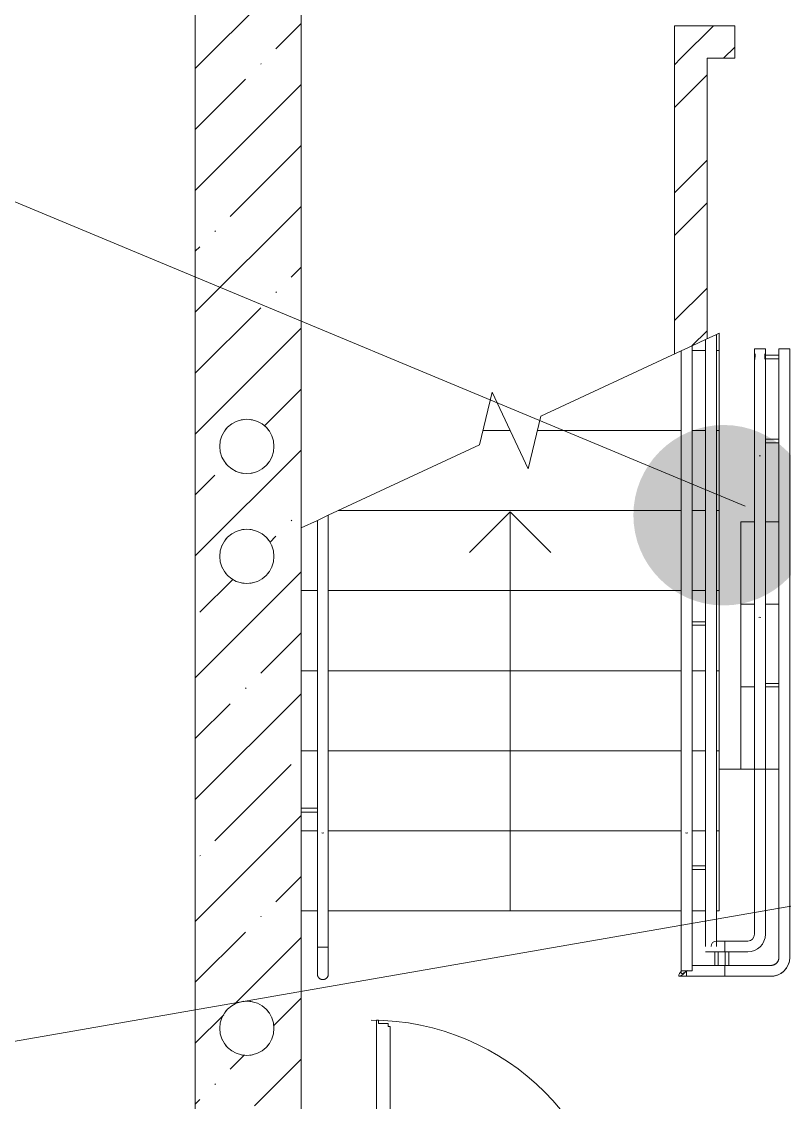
# Model space of a CAD drawing. Header units: millimetres. Extents: x -515342 to 330399, y -224905 to 507333.
# Drawn here: x -326523 to -323713, y -25562 to -21579 of the extents above; entities that cross this region are included whole.
import ezdxf

# ---------------------------------------------------------------- set-up
doc = ezdxf.new("R2010")
doc.units = ezdxf.units.MM
doc.linetypes.add('ASVP_Невидимые', pattern=[5, 3, -2])
doc.layers.get('0').update_dxf_attribs({"lineweight": 0})
for name, color, linetype, lineweight in [('Двери', 7, 'Continuous', 0), ('Лестницы', 7, 'Continuous', 0), ('Ограждение', 7, 'Continuous', 0), ('Стены внутренние', 7, 'Continuous', 0), ('Стены несущие', 7, 'Continuous', 0), ('Стены перегородки', 7, 'Continuous', 0), ('Стрелки вверх', 7, 'Continuous', 0), ('экспертиза ДУ', 1, 'Continuous', 0)]:
    doc.layers.add(name, color=color, linetype=linetype, lineweight=lineweight)
pattern_1 = [(45, (-374753.14, -35598.53), (-235.7317, 235.7317), []), (45, (-374596, -35598.53), (-235.7317, 235.7317), [])]

# ---------------------------------------------------------------- blocks, each defined once
blk = doc.blocks.new('Дверь_Алюминиевая_Противопожарная__ТПТ75__2 полотна - АР_Дверь_ТПТ75_1450х2075_h__Средник_EI30_Пр-10663333-О_АР_П_1_0_000_План 1 этажа')
at = {"layer": 'Двери', "lineweight": 18}
for p, q in [((-662.5, 240), (-662.5, 1140)), ((-662.5, 1140), (-654.5, 1140)), ((-654.5, 1140), (-654.5, 1127)), ((-619.5, 1127), (-654.5, 1127)), ((-619.5, 1127), (-619.5, 1117)), ((-619.5, 1117), (-611.5, 1117)), ((-611.5, 263), (-611.5, 1117)), ((619.5, 713), (611.5, 713)), ((611.5, 263), (611.5, 713)), ((619.5, 700), (619.5, 713)), ((619.5, 700), (654.5, 700)), ((654.5, 690), (654.5, 700)), ((662.5, 690), (654.5, 690)), ((662.5, 240), (662.5, 690)), ((-672.5, 278), (-682.5, 235)), ((-662.5, 278), (-672.5, 278)), ((-662.5, 235), (-662.5, 240)), ((-654.5, 240), (-662.5, 240)), ((-654.5, 253), (-654.5, 240)), ((-654.5, 253), (-619.5, 253)), ((-619.5, 263), (-619.5, 253)), ((-619.5, 263), (-611.5, 263)), ((619.5, 263), (611.5, 263)), ((619.5, 263), (619.5, 253)), ((654.5, 253), (619.5, 253)), ((654.5, 253), (654.5, 240)), ((654.5, 240), (662.5, 240)), ((662.5, 278), (672.5, 278)), ((662.5, 235), (662.5, 240)), ((672.5, 278), (682.5, 235)), ((-682.5, 235), (-725, 225)), ((-725, 225), (-725, 215)), ((-725, 215), (-682.5, 215)), ((-725, 215), (-725, 164)), ((-682.5, 215), (-682.5, 235)), ((-682.5, 235), (-662.5, 235)), ((-682.5, 215), (-682.5, 207)), ((-672.5, 207), (-682.5, 207)), ((-672.5, 172), (-672.5, 207)), ((682.5, 235), (662.5, 235)), ((672.5, 207), (682.5, 207)), ((672.5, 172), (672.5, 207)), ((682.5, 235), (725, 225)), ((682.5, 215), (682.5, 235)), ((725, 215), (682.5, 215)), ((682.5, 215), (682.5, 207)), ((725, 225), (725, 215)), ((725, 215), (725, 164)), ((-725, 164), (-659.5, 164)), ((-672.5, 172), (-659.5, 172)), ((-659.5, 164), (-659.5, 172)), ((672.5, 172), (659.5, 172)), ((659.5, 164), (659.5, 172)), ((725, 164), (659.5, 164))]:
    blk.add_line(p, q, dxfattribs=at)
at = {"layer": 'Двери', "linetype": 'ASVP_Невидимые', "lineweight": 18}
for p, q in [((-750, 215), (-750, 195)), ((-725, 215), (-750, 215)), ((725, 215), (750, 215)), ((750, 215), (750, 195)), ((-750, 164), (-725, 164)), ((750, 164), (725, 164))]:
    blk.add_line(p, q, dxfattribs=at)
at = {"layer": 'Двери', "lineweight": 18}
for centre in [(-682.5, 235), (682.5, 235.2)]:
    blk.add_circle(centre, 15, dxfattribs=at)
for centre, radius, start, end in [((-682.5, 235), 905, 0, 90), ((682.5, 235), 483.2, 90, 180)]:
    blk.add_arc(centre, radius, start, end, dxfattribs=at)
blk = doc.blocks.new('Ограждение - АР_Ограждение_Балясина_D40_900 для 1500-V244-О_АР_П_1_0_000_План 1 этажа')
at = {"layer": 'Ограждение'}
for p, q in [((-19.6, 6.7), (-60, 6.7)), ((-60, -6.7), (-20, -6.7))]:
    blk.add_line(p, q, dxfattribs=at)
at = {"layer": 'Ограждение', "flags": 128}
for points in [[(-69.7, 6.7), (-68.6, 6.7), (-67.4, 6.7), (-66.3, 6.7), (-65.1, 6.7), (-63.9, 6.7), (-62.7, 6.7), (-61.5, 6.7), (-60.3, 6.7), (-60, 6.7)], [(-60, -6.7), (-61.2, -6.7), (-62.4, -6.7), (-63.6, -6.7), (-64.8, -6.7), (-66, -6.7), (-67.1, -6.7), (-68.3, -6.7), (-69.4, -6.7)]]:
    blk.add_lwpolyline(points, dxfattribs=at)
at = {"layer": 'Ограждение'}
blk.add_open_spline([(-19.9, 2.1), (-20, 1.4), (-20, 0.7), (-20, 0)], degree=3, dxfattribs=at)
blk = doc.blocks.new('Ограждение - АР_Ограждение_Балясина_D40_900 для 1500-10049730-О_АР_П_1_0_000_План 1 этажа')
at = {"layer": 'Ограждение'}
for p, q in [((-20, 6.7), (-60, 6.7)), ((-60, -6.7), (-20, -6.7))]:
    blk.add_line(p, q, dxfattribs=at)
at = {"layer": 'Ограждение', "flags": 128}
for points in [[(-69.7, 6.7), (-68.6, 6.7), (-67.4, 6.7), (-66.3, 6.7), (-65.1, 6.7), (-63.9, 6.7), (-62.7, 6.7), (-61.5, 6.7), (-60.3, 6.7), (-60, 6.7)], [(-60, -6.7), (-61.2, -6.7), (-62.4, -6.7), (-63.6, -6.7), (-64.8, -6.7), (-66, -6.7), (-67.1, -6.7), (-68.3, -6.7), (-69.4, -6.7)]]:
    blk.add_lwpolyline(points, dxfattribs=at)
blk = doc.blocks.new('Ограждение - АР_Ограждение_Балясина_D40_900 для 1500-10109142-О_АР_П_1_0_000_План 1 этажа')
at = {"layer": 'Ограждение'}
for p, q in [((-20, 6.7), (-60, 6.7)), ((-60, -6.7), (-20, -6.7))]:
    blk.add_line(p, q, dxfattribs=at)
at = {"layer": 'Ограждение', "flags": 128}
for points in [[(-69.7, 6.7), (-68.6, 6.7), (-67.4, 6.7), (-66.3, 6.7), (-65.1, 6.7), (-63.9, 6.7), (-62.7, 6.7), (-61.5, 6.7), (-60.3, 6.7), (-60, 6.7)], [(-60, -6.7), (-61.2, -6.7), (-62.4, -6.7), (-63.6, -6.7), (-64.8, -6.7), (-66, -6.7), (-67.1, -6.7), (-68.3, -6.7), (-69.4, -6.7)]]:
    blk.add_lwpolyline(points, dxfattribs=at)
blk = doc.blocks.new('Ограждение - АР_Ограждение_Балясина_D40_900 для 1500-10109146-О_АР_П_1_0_000_План 1 этажа')
at = {"layer": 'Ограждение'}
for p, q in [((-20, 6.7), (-60, 6.7)), ((-60, -6.7), (-20, -6.7))]:
    blk.add_line(p, q, dxfattribs=at)
at = {"layer": 'Ограждение', "flags": 128}
for points in [[(-69.7, 6.7), (-68.6, 6.7), (-67.4, 6.7), (-66.3, 6.7), (-65.1, 6.7), (-63.9, 6.7), (-62.7, 6.7), (-61.5, 6.7), (-60.3, 6.7), (-60, 6.7)], [(-60, -6.7), (-61.2, -6.7), (-62.4, -6.7), (-63.6, -6.7), (-64.8, -6.7), (-66, -6.7), (-67.1, -6.7), (-68.3, -6.7), (-69.4, -6.7)]]:
    blk.add_lwpolyline(points, dxfattribs=at)
blk = doc.blocks.new('Ограждение - Ограждение-10109093-О_АР_П_1_0_000_План 1 этажа')
at = {"extrusion": (0, 0, -1), "zscale": -1}
for name, p in [('Ограждение - АР_Ограждение_Балясина_D40_900 для 1500-V244-О_АР_П_1_0_000_План 1 этажа', (-50950, 12784.5)), ('Ограждение - АР_Ограждение_Балясина_D40_900 для 1500-10109142-О_АР_П_1_0_000_План 1 этажа', (-50950, 12474.5)), ('Ограждение - АР_Ограждение_Балясина_D40_900 для 1500-10109146-О_АР_П_1_0_000_План 1 этажа', (-50950, 11574.5))]:
    blk.add_blockref(name, p, dxfattribs=at)
at = {"extrusion": (0, 0, -1), "zscale": -1, "rotation": 90}
blk.add_blockref('Ограждение - АР_Ограждение_Балясина_D40_900 для 1500-10049730-О_АР_П_1_0_000_План 1 этажа', (-50829.2, 10611.6), dxfattribs=at)
blk = doc.blocks.new('Тип верхнего поручня - Верхний поручень_Внутренний_-10109103-О_АР_П_1_0_000_План 1 этажа')
at = {"layer": 'Ограждение'}
for p, q in [((50930, 12814.6), (50930, 12795.3)), ((50970, 12795.3), (50970, 12814.6)), ((50930, 12765.8), (50930, 12760.8)), ((50970, 12760.8), (50970, 12765.8)), ((50930, 12419.1), (50930, 11781.2)), ((50947.6, 12419.1), (50952.4, 12419.1)), ((50970, 11781.2), (50970, 12419.1))]:
    blk.add_line(p, q, dxfattribs=at)
at = {"layer": 'Ограждение', "flags": 128}
for points in [[(50930, 12765.8), (50930, 12768.1), (50930, 12770.5), (50930, 12772.9), (50930, 12775.4), (50930, 12777.8), (50930, 12780.4), (50930, 12782.9), (50930, 12785.5), (50930, 12788), (50930, 12790.6), (50930, 12793.2), (50930, 12795.3)], [(50970, 12795.3), (50970, 12792.7), (50970, 12790.1), (50970, 12787.5), (50970, 12785), (50970, 12782.4), (50970, 12779.9), (50970, 12777.3), (50970, 12774.9), (50970, 12772.4), (50970, 12770), (50970, 12767.6), (50970, 12765.8)], [(50946.1, 11824.4), (50950, 11825.2), (50953.9, 11824.4)]]:
    blk.add_lwpolyline(points, dxfattribs=at)
at = {"layer": 'Ограждение'}
for points, knots in [([(50932.5, 12795.3), (50932.3, 12790.6), (50931.9, 12783.8), (50931.3, 12777), (50931.1, 12774.9)], [0, 0, 0, 0, 0.5, 0.7242037, 0.7242037, 0.7242037, 0.7242037]), ([(50967.5, 12795.3), (50967.7, 12790.6), (50968.1, 12783.8), (50968.7, 12777), (50968.9, 12774.9)], [-1, -1, -1, -1, -0.5, -0.2757963, -0.2757963, -0.2757963, -0.2757963])]:
    blk.add_open_spline(points, degree=3, knots=knots, dxfattribs=at)
blk = doc.blocks.new('Тип верхнего поручня - Верхний поручень_Внутренний_-V245-О_АР_П_1_0_000_План 1 этажа')
at = {"layer": 'Ограждение'}
for p, q in [((50970, 12814.6), (50930, 12814.6)), ((50930, 12814.6), (50930, 12795.3)), ((50930, 12795.3), (50930, 12774.9)), ((50970, 12814.6), (50970, 12795.3)), ((50970, 12795.3), (50970, 12774.9)), ((50930, 12774.9), (50930, 11274.1)), ((50970, 12774.9), (50970, 11274.1)), ((50930, 11274.1), (50930, 11253.7)), ((50970, 11274.1), (50970, 11253.7)), ((50930, 11253.7), (50930, 10656.6)), ((50970, 11253.7), (50970, 10656.6)), ((50905, 10631.6), (50799.1, 10631.6)), ((50905, 10591.6), (50820.1, 10591.6))]:
    blk.add_line(p, q, dxfattribs=at)
for radius in [25, 65]:
    blk.add_arc((50905, 10656.6), radius, 270, 0, dxfattribs=at)
blk = doc.blocks.new('Тип перил - Перила_Внутренний_-10109117-О_АР_П_1_0_000_План 1 этажа')
at = {"layer": 'Ограждение'}
for p, q in [((51020, 12814.6), (51020, 12796.5)), ((51037.7, 12814.6), (51042.3, 12814.6)), ((51060, 12796.5), (51060, 12814.6)), ((51020, 12764.7), (51020, 11266.1)), ((51060, 11266.1), (51060, 12764.7)), ((51020, 11252.5), (51020, 10571.6)), ((51060, 10571.6), (51060, 11252.5)), ((50829.2, 10541.6), (50799.1, 10541.6)), ((50990, 10541.6), (50829.2, 10541.6)), ((50820.1, 10501.6), (50829.2, 10501.6)), ((50829.2, 10501.6), (50990, 10501.6))]:
    blk.add_line(p, q, dxfattribs=at)
at = {"layer": 'Ограждение', "flags": 128}
for points in [[(51020, 12764.7), (51020, 12767.2), (51020, 12769.8), (51020, 12772.4), (51020, 12775), (51020, 12777.7), (51020, 12780.4), (51020, 12783.2), (51020, 12785.9), (51020, 12788.7), (51020, 12791.5), (51020, 12794.3), (51020, 12796.5)], [(51060, 12796.5), (51060, 12793.7), (51060, 12790.9), (51060, 12788.1), (51060, 12785.4), (51060, 12782.6), (51060, 12779.9), (51060, 12777.2), (51060, 12774.5), (51060, 12771.9), (51060, 12769.3), (51060, 12766.7), (51060, 12764.7)], [(51020, 11266.1), (51020, 11265), (51020, 11263.9), (51020, 11262.8), (51020, 11261.7), (51020, 11260.5), (51020, 11259.4), (51020, 11258.2), (51020, 11257), (51020, 11255.8), (51020, 11254.6), (51020, 11253.4), (51020, 11252.5)], [(51060, 11252.5), (51060, 11253.7), (51060, 11254.9), (51060, 11256.1), (51060, 11257.2), (51060, 11258.4), (51060, 11259.6), (51060, 11260.8), (51060, 11261.9), (51060, 11263), (51060, 11264.1), (51060, 11265.2), (51060, 11266.1)], [(50990, 10501.6), (50992.8, 10501.6), (50995.6, 10501.8), (50998.4, 10502.1), (51001.2, 10502.4), (51003.9, 10502.9), (51006.6, 10503.6), (51009.3, 10504.3), (51012, 10505.1), (51014.7, 10506), (51017.3, 10507.1), (51019.8, 10508.2), (51022.3, 10509.5), (51024.8, 10510.8), (51027.2, 10512.2), (51029.5, 10513.8), (51031.8, 10515.4), (51034, 10517.1), (51036.2, 10518.9), (51038.2, 10520.8), (51040.2, 10522.8), (51042.1, 10524.8), (51044, 10527), (51045.7, 10529.1), (51047.3, 10531.4), (51048.9, 10533.7), (51050.4, 10536.1), (51051.7, 10538.6), (51053, 10541.1), (51054.2, 10543.6), (51055.2, 10546.2), (51056.2, 10548.8), (51057.1, 10551.5), (51057.8, 10554.2), (51058.5, 10556.9), (51059, 10559.7), (51059.4, 10562.4), (51059.7, 10565.2), (51059.9, 10568), (51060, 10570.8), (51060, 10571.6)], [(51020, 10571.6), (51020, 10570.4), (51019.9, 10569.2), (51019.8, 10568), (51019.6, 10566.8), (51019.4, 10565.6), (51019.1, 10564.4), (51018.8, 10563.3), (51018.5, 10562.1), (51018.1, 10561), (51017.6, 10559.9), (51017.1, 10558.8), (51016.6, 10557.7), (51016, 10556.6), (51015.4, 10555.6), (51014.8, 10554.6), (51014.1, 10553.6), (51013.3, 10552.7), (51012.6, 10551.8), (51011.7, 10550.9), (51010.9, 10550), (51010, 10549.2), (51009.1, 10548.4), (51008.2, 10547.7), (51007.2, 10547), (51006.2, 10546.3), (51005.2, 10545.7), (51004.1, 10545.1), (51003.1, 10544.6), (51002, 10544), (51000.9, 10543.6), (50999.7, 10543.2), (50998.6, 10542.8), (50997.4, 10542.5), (50996.3, 10542.2), (50995.1, 10542), (50993.9, 10541.8), (50992.7, 10541.7), (50991.5, 10541.6), (50990.3, 10541.6), (50990, 10541.6)]]:
    blk.add_lwpolyline(points, dxfattribs=at)
blk = doc.blocks.new('Тип перил - Перила_Внутренний_-V246-О_АР_П_1_0_000_План 1 этажа')
at = {"layer": 'Ограждение'}
for p, q in [((51060, 12814.6), (51020, 12814.6)), ((51020, 12814.6), (51020, 12796.5)), ((51020, 12796.5), (51020, 12773.8)), ((51060, 12814.6), (51060, 12796.5)), ((51060, 12796.5), (51060, 12773.8)), ((51020, 12773.8), (51020, 11275.2)), ((51060, 12773.8), (51060, 11275.2)), ((51020, 11275.2), (51020, 11252.5)), ((51060, 11275.2), (51060, 11252.5)), ((51020, 11252.5), (51020, 10571.6)), ((51060, 11252.5), (51060, 10571.6)), ((50990, 10541.6), (50799.1, 10541.6)), ((50990, 10501.6), (50820.1, 10501.6))]:
    blk.add_line(p, q, dxfattribs=at)
for radius in [30, 70]:
    blk.add_arc((50990, 10571.6), radius, 270, 0, dxfattribs=at)
blk = doc.blocks.new('Ограждение - АР_Ограждение_Балясина_D40_900 для 1500-V252-О_АР_П_1_0_000_План 1 этажа')
at = {"layer": 'Ограждение'}
for p, q in [((-20, 6.7), (-60, 6.7)), ((-60, -6.7), (-20, -6.7))]:
    blk.add_line(p, q, dxfattribs=at)
at = {"layer": 'Ограждение', "flags": 128}
for points in [[(-69.7, 6.7), (-68.6, 6.7), (-67.4, 6.7), (-66.3, 6.7), (-65.1, 6.7), (-63.9, 6.7), (-62.7, 6.7), (-61.5, 6.7), (-60.3, 6.7), (-60, 6.7)], [(-60, -6.7), (-61.2, -6.7), (-62.4, -6.7), (-63.6, -6.7), (-64.8, -6.7), (-66, -6.7), (-67.1, -6.7), (-68.3, -6.7), (-69.4, -6.7)]]:
    blk.add_lwpolyline(points, dxfattribs=at)
at = {"layer": 'Ограждение', "lineweight": 18}
blk.add_arc((0, 0), 20, 270, 360, dxfattribs=at)
blk = doc.blocks.new('Ограждение - АР_Ограждение_Балясина_D40_900 для 1500-10125356-О_АР_П_1_0_000_План 1 этажа')
at = {"layer": 'Ограждение'}
for p, q in [((-20, 6.7), (-60, 6.7)), ((-60, -6.7), (-20, -6.7))]:
    blk.add_line(p, q, dxfattribs=at)
at = {"layer": 'Ограждение', "flags": 128}
for points in [[(-69.7, 6.7), (-68.6, 6.7), (-67.4, 6.7), (-66.3, 6.7), (-65.1, 6.7), (-63.9, 6.7), (-62.7, 6.7), (-61.5, 6.7), (-60.3, 6.7), (-60, 6.7)], [(-60, -6.7), (-61.2, -6.7), (-62.4, -6.7), (-63.6, -6.7), (-64.8, -6.7), (-66, -6.7), (-67.1, -6.7), (-68.3, -6.7), (-69.4, -6.7)]]:
    blk.add_lwpolyline(points, dxfattribs=at)
blk = doc.blocks.new('Ограждение - АР_Ограждение_Балясина_D40_900 для 1500-10125358-О_АР_П_1_0_000_План 1 этажа')
at = {"layer": 'Ограждение'}
for p, q in [((-20, 6.7), (-60, 6.7)), ((-60, -6.7), (-20, -6.7))]:
    blk.add_line(p, q, dxfattribs=at)
at = {"layer": 'Ограждение', "flags": 128}
for points in [[(-69.7, 6.7), (-68.6, 6.7), (-67.4, 6.7), (-66.3, 6.7), (-65.1, 6.7), (-63.9, 6.7), (-62.7, 6.7), (-61.5, 6.7), (-60.3, 6.7), (-60, 6.7)], [(-60, -6.7), (-61.2, -6.7), (-62.4, -6.7), (-63.6, -6.7), (-64.8, -6.7), (-66, -6.7), (-67.1, -6.7), (-68.3, -6.7), (-69.4, -6.7)]]:
    blk.add_lwpolyline(points, dxfattribs=at)
blk = doc.blocks.new('Ограждение - Ограждение-10113163-О_АР_П_1_0_000_План 1 этажа')
at = {"extrusion": (0, 0, -1), "zscale": -1}
for name, p, rotation in [('Ограждение - АР_Ограждение_Балясина_D40_900 для 1500-10125358-О_АР_П_1_0_000_План 1 этажа', (-50770, 11801.8), 180), ('Ограждение - АР_Ограждение_Балясина_D40_900 для 1500-10125356-О_АР_П_1_0_000_План 1 этажа', (-50770, 10901.8), 180), ('Ограждение - АР_Ограждение_Балясина_D40_900 для 1500-V252-О_АР_П_1_0_000_План 1 этажа', (-50790, 10611.5), 90)]:
    blk.add_blockref(name, p, dxfattribs=dict(at, rotation=rotation))
blk = doc.blocks.new('Тип верхнего поручня - Верхний поручень_Внутренний_-10113170-О_АР_П_1_0_000_План 1 этажа')
at = {"layer": 'Ограждение'}
for p, q in [((50790, 12867.4), (50750, 12848.7)), ((50790, 10635.6), (50790, 12867.4)), ((50750, 10635.6), (50750, 12848.7)), ((50750, 10611.5), (50750, 10635.6)), ((50790, 10611.5), (50790, 10635.6)), ((50820.1, 10631.5), (50790, 10631.5)), ((50820.1, 10591.5), (50820.1, 10631.5)), ((50820.1, 10591.5), (50750, 10591.5))]:
    blk.add_line(p, q, dxfattribs=at)
blk = doc.blocks.new('Тип перил - Перила_Внутренний_-10113183-О_АР_П_1_0_000_План 1 этажа')
at = {"layer": 'Ограждение'}
for p, q in [((50660, 11072.2), (50660, 10513)), ((50700, 10548.5), (50700, 11072.2)), ((50790, 10541.5), (50700, 10541.5)), ((50820.1, 10541.5), (50790, 10541.5)), ((50820.1, 10523.8), (50820.1, 10519.1)), ((50653, 10501.5), (50790, 10501.5)), ((50790, 10501.5), (50820.1, 10501.5))]:
    blk.add_line(p, q, dxfattribs=at)
at = {"layer": 'Ограждение', "flags": 128}
for points in [[(50683.9, 11030), (50680, 11029.2), (50676.1, 11030)], [(50659.9, 10519.7), (50657.2, 10516.3), (50653.8, 10511.5), (50651.6, 10507.3), (50650.7, 10504.1), (50651.2, 10502.1), (50653, 10501.5)], [(50653, 10501.5), (50656, 10502.1), (50660, 10504.1), (50664.8, 10507.3), (50669.9, 10511.5), (50675.1, 10516.3), (50680, 10521.5)], [(50682.1, 10523.3), (50680, 10521.5), (50674.8, 10517.2), (50670, 10513.8), (50665.9, 10511.6), (50662.7, 10510.8), (50660.7, 10511.2), (50660, 10513)]]:
    blk.add_lwpolyline(points, dxfattribs=at)
blk = doc.blocks.new('Тип перил - Перила_Внутренний_-V253-О_АР_П_1_0_000_План 1 этажа')
at = {"layer": 'Ограждение'}
for p, q in [((50700, 12825.4), (50660, 12806.8)), ((50660, 10521.5), (50660, 12806.8)), ((50700, 10521.5), (50700, 12825.4)), ((50660, 10521.5), (50700, 10521.5)), ((50680, 10501.5), (50680, 10521.5)), ((50820.1, 10541.5), (50700, 10541.5)), ((50820.1, 10501.5), (50820.1, 10541.5)), ((50820.1, 10501.5), (50680, 10501.5))]:
    blk.add_line(p, q, dxfattribs=at)
blk = doc.blocks.new('Тип перил - Перила_Внутренний_-10579098-О_АР_П_1_0_000_План 1 этажа')
at = {"layer": 'Ограждение'}
for p, q in [((49320, 11072.2), (49320, 10679.5)), ((49360, 10679.5), (49360, 11072.2)), ((49320, 10647), (49320, 10609.3)), ((49360, 10609.3), (49360, 10647)), ((49342.3, 10609.3), (49337.7, 10609.3))]:
    blk.add_line(p, q, dxfattribs=at)
at = {"layer": 'Ограждение', "flags": 128}
for points in [[(49336.1, 11030), (49340, 11029.2), (49343.9, 11030)], [(49320, 10647), (49320, 10649.8), (49320, 10652.6), (49320, 10655.4), (49320, 10658.1), (49320, 10660.9), (49320, 10663.6), (49320, 10666.3), (49320, 10669), (49320, 10671.6), (49320, 10674.2), (49320, 10676.8), (49320, 10679.3), (49320, 10679.5)], [(49360, 10679.5), (49360, 10677), (49360, 10674.4), (49360, 10671.8), (49360, 10669.2), (49360, 10666.5), (49360, 10663.8), (49360, 10661.1), (49360, 10658.3), (49360, 10655.6), (49360, 10652.8), (49360, 10650), (49360, 10647.2), (49360, 10647)]]:
    blk.add_lwpolyline(points, dxfattribs=at)
blk = doc.blocks.new('Тип перил - АР_Ограждение_Ограничение_Дуга D40_расстояние между поручнями 200-V263-О_АР_П_1_0_000_План 1 этажа')
at = {"layer": 'Ограждение'}
for p, q in [((0, 0), (0, 2.3)), ((0, -2.3), (0, 0))]:
    blk.add_line(p, q, dxfattribs=at)
at = {"layer": 'Ограждение', "flags": 128}
for points in [[(0, 20), (4, 20), (8, 20), (12, 20), (15.9, 20), (19.9, 20), (23.8, 20), (27.6, 20), (31.5, 20), (35.2, 20), (38.9, 20), (42.6, 20), (46.2, 20), (49.7, 20), (53.1, 20), (56.5, 20), (59.7, 20), (62.9, 20), (65.9, 20), (68.9, 20), (71.7, 20), (74.5, 20), (77.1, 20), (79.6, 20), (81.9, 20), (84.1, 20), (86.2, 20), (88.2, 20)], [(100, 20), (99.9, 20), (99.7, 20), (99.3, 20), (98.7, 20), (98, 20), (97.1, 20), (96.1, 20), (94.9, 20), (93.6, 20), (92.1, 20), (90.5, 20), (88.7, 20), (86.8, 20), (84.7, 20), (82.5, 20), (80.2, 20), (77.8, 20), (75.2, 20), (72.5, 20), (69.7, 20), (66.7, 20), (63.7, 20), (60.6, 20), (57.4, 20), (54, 20), (50.6, 20), (47.1, 20), (43.6, 20), (39.9, 20), (36.2, 20), (32.5, 20), (28.7, 20), (24.8, 20), (20.9, 20), (17, 20), (13, 20), (9.1, 20), (5.1, 20), (1.1, 20), (0, 20)], [(88.2, 20), (90, 20), (91.7, 20), (93.2, 20), (94.6, 20), (95.8, 20), (96.9, 20), (97.8, 20), (98.5, 20), (99.1, 20), (99.6, 20), (99.9, 20), (100, 20), (100, 20)], [(100, 20), (100.8, 20), (101.6, 19.9), (102.4, 19.9), (103.2, 19.7), (104, 19.6), (104.8, 19.4), (105.5, 19.2), (106.3, 19), (107, 18.7), (107.8, 18.4), (108.5, 18.1), (109.2, 17.7), (109.9, 17.4), (110.6, 16.9), (111.3, 16.5), (111.9, 16), (112.6, 15.6), (113.2, 15), (113.8, 14.5), (114.3, 13.9), (114.9, 13.3), (115.4, 12.7), (115.9, 12.1), (116.4, 11.5), (116.8, 10.8), (117.2, 10.1), (117.6, 9.4), (118, 8.7), (118.3, 8), (118.6, 7.2), (118.9, 6.5), (119.2, 5.7), (119.4, 5), (119.6, 4.2), (119.7, 3.4), (119.8, 2.6), (119.9, 1.8), (120, 1), (120, 0.2), (120, 0)], [(120, 0), (120, -0.8), (119.9, -1.6), (119.9, -2.4), (119.7, -3.2), (119.6, -4), (119.4, -4.8), (119.2, -5.5), (119, -6.3), (118.7, -7), (118.4, -7.8), (118.1, -8.5), (117.7, -9.2), (117.4, -9.9), (116.9, -10.6), (116.5, -11.3), (116, -11.9), (115.6, -12.6), (115, -13.2), (114.5, -13.8), (113.9, -14.3), (113.3, -14.9), (112.7, -15.4), (112.1, -15.9), (111.5, -16.4), (110.8, -16.8), (110.1, -17.2), (109.4, -17.6), (108.7, -18), (108, -18.3), (107.2, -18.6), (106.5, -18.9), (105.7, -19.2), (105, -19.4), (104.2, -19.6), (103.4, -19.7), (102.6, -19.8), (101.8, -19.9), (101, -20), (100.2, -20), (100, -20)], [(0, -20), (4, -20), (8, -20), (12, -20), (15.9, -20), (19.9, -20), (23.8, -20), (27.6, -20), (31.5, -20), (35.2, -20), (38.9, -20), (42.6, -20), (46.2, -20), (49.7, -20), (53.1, -20), (56.5, -20), (59.7, -20), (62.9, -20), (65.9, -20), (68.9, -20), (71.7, -20), (74.5, -20), (77.1, -20), (79.6, -20), (81.9, -20), (84.1, -20), (86.2, -20), (88.2, -20)], [(100, -20), (99.9, -20), (99.7, -20), (99.3, -20), (98.7, -20), (98, -20), (97.1, -20), (96.1, -20), (94.9, -20), (93.6, -20), (92.1, -20), (90.5, -20), (88.7, -20), (86.8, -20), (84.7, -20), (82.5, -20), (80.2, -20), (77.8, -20), (75.2, -20), (72.5, -20), (69.7, -20), (66.7, -20), (63.7, -20), (60.6, -20), (57.4, -20), (54, -20), (50.6, -20), (47.1, -20), (43.6, -20), (39.9, -20), (36.2, -20), (32.5, -20), (28.7, -20), (24.8, -20), (20.9, -20), (17, -20), (13, -20), (9.1, -20), (5.1, -20), (1.1, -20), (0, -20)], [(88.2, -20), (90, -20), (91.7, -20), (93.2, -20), (94.6, -20), (95.8, -20), (96.9, -20), (97.8, -20), (98.5, -20), (99.1, -20), (99.6, -20), (99.9, -20), (100, -20), (100, -20)]]:
    blk.add_lwpolyline(points, dxfattribs=at)
blk = doc.blocks.new('Тип перил - Перила_Внутренний_-V264-О_АР_П_1_0_000_План 1 этажа')
at = {"layer": 'Ограждение'}
for p, q in [((49360, 12200.6), (49320, 12181.9)), ((49360, 10670.2), (49360, 12200.6)), ((49320, 10670.2), (49320, 12181.9)), ((49320, 10647), (49320, 10670.2)), ((49320, 10609.3), (49320, 10647)), ((49360, 10647), (49360, 10670.2)), ((49360, 10609.3), (49360, 10647)), ((49320, 10609.3), (49360, 10609.3))]:
    blk.add_line(p, q, dxfattribs=at)
blk = doc.blocks.new('Элемент ограждения_Опора Г-образная - АР_Ограждение_Опора_D15 высота60 консоль80-139754-О_АР_П_1_0_000_План 1 этажа')
at = {"layer": 'Ограждение'}
for p, q in [((-7.5, 80), (-7.5, 20)), ((7.5, 20), (7.5, 80))]:
    blk.add_line(p, q, dxfattribs=at)

msp = doc.modelspace()

# ---------------------------------------------------------------- hatches: boundary and pattern name
at = {"layer": 'Стены внутренние'}
h = msp.add_hatch(dxfattribs=at)
h.set_pattern_fill('FP_1', color=256, style=0, pattern_type=2)
h.set_pattern_definition([(45, (-374753.14, -35598.53), (-224.5064, 224.5064), []), (45, (-374528.64, -35598.53), (-224.5064, 224.5064), [396.875, -79.375, 3.353, -76.022])])
h.paths.add_polyline_path([(-325493.1427, -26203.5295), (-325493.1427, -20193.5295), (-325883.1427, -20193.5295), (-325883.1427, -26203.5295), (-325494.2786, -26203.5295)])
h.paths.add_polyline_path([(-325675.7778, -26147.0103), (-325710.5075, -26147.0103), (-325743.1427, -26135.132), (-325769.7471, -26112.8083), (-325787.1119, -26082.7315), (-325793.1427, -26048.5295), (-325787.1119, -26014.3275), (-325769.7471, -25984.2507), (-325743.1427, -25961.927), (-325710.5075, -25950.0487), (-325675.7778, -25950.0487), (-325643.1427, -25961.927), (-325616.5382, -25984.2507), (-325599.1734, -26014.3275), (-325593.1427, -26048.5295), (-325599.1734, -26082.7315), (-325616.5382, -26112.8083), (-325643.1427, -26135.132)])
h.paths.add_polyline_path([(-325675.7778, -25767.0103), (-325710.5075, -25767.0103), (-325743.1427, -25755.132), (-325769.7471, -25732.8083), (-325787.1119, -25702.7315), (-325793.1427, -25668.5295), (-325787.1119, -25634.3275), (-325769.7471, -25604.2507), (-325743.1427, -25581.927), (-325710.5075, -25570.0487), (-325675.7778, -25570.0487), (-325643.1427, -25581.927), (-325616.5382, -25604.2507), (-325599.1734, -25634.3275), (-325593.1427, -25668.5295), (-325599.1734, -25702.7315), (-325616.5382, -25732.8083), (-325643.1427, -25755.132)])
h.paths.add_polyline_path([(-325675.7778, -25387.0103), (-325710.5075, -25387.0103), (-325743.1427, -25375.132), (-325769.7471, -25352.8083), (-325787.1119, -25322.7315), (-325793.1427, -25288.5295), (-325787.1119, -25254.3275), (-325769.7471, -25224.2507), (-325743.1427, -25201.927), (-325710.5075, -25190.0487), (-325675.7778, -25190.0487), (-325643.1427, -25201.927), (-325616.5382, -25224.2507), (-325599.1734, -25254.3275), (-325593.1427, -25288.5295), (-325599.1734, -25322.7315), (-325616.5382, -25352.8083), (-325643.1427, -25375.132)])
h.paths.add_polyline_path([(-325710.5075, -23647.7134), (-325743.1427, -23635.8352), (-325769.7471, -23613.5114), (-325787.1119, -23583.4347), (-325793.1427, -23549.2327), (-325787.1119, -23515.0306), (-325769.7471, -23484.9539), (-325743.1427, -23462.6301), (-325710.5075, -23450.7519), (-325675.7778, -23450.7519), (-325643.1427, -23462.6301), (-325616.5382, -23484.9539), (-325599.1734, -23515.0306), (-325593.1427, -23549.2327), (-325599.1734, -23583.4347), (-325618.2428, -23614.9417), (-325643.1427, -23635.8352), (-325675.7778, -23647.7134)])
h.paths.add_polyline_path([(-325710.5075, -23242.7134), (-325743.1427, -23230.8352), (-325769.7471, -23208.5114), (-325787.1119, -23178.4347), (-325793.1427, -23144.2327), (-325787.1119, -23110.0306), (-325769.7471, -23079.9539), (-325743.1427, -23057.6301), (-325710.5075, -23045.7519), (-325675.7778, -23045.7519), (-325643.1427, -23057.6301), (-325616.5382, -23079.9539), (-325599.1734, -23110.0306), (-325593.1427, -23144.2327), (-325599.1734, -23178.4347), (-325616.5382, -23208.5114), (-325643.1427, -23230.8352), (-325675.7778, -23242.7134)])
h = msp.add_hatch(dxfattribs=at)
h.set_pattern_fill('FP_2', color=256, style=0, pattern_type=2)
h.set_pattern_definition(pattern_1)
h.paths.add_polyline_path([(-322293.1427, -21713.5295), (-322293.1427, -21593.5295), (-322395.6427, -21593.5295), (-322395.6427, -21713.5295), (-322385.0639, -21713.5295)])
h.paths.add_polyline_path([(-323895.6427, -21713.5295), (-323895.6427, -21593.5295), (-324118.1427, -21593.5295), (-324118.1427, -21713.5295), (-323998.1427, -21713.5295)])
h = msp.add_hatch(dxfattribs=at)
h.set_pattern_fill('FP_2', color=256, style=0, pattern_type=2)
h.set_pattern_definition(pattern_1)
h.paths.add_polyline_path([(-324118.1427, -22803.4343), (-323998.1427, -22747.4774), (-323998.1427, -21713.5295), (-324118.1427, -21713.5295), (-324118.1427, -22798.6695)])
at = {"layer": 'экспертиза ДУ', "lineweight": 0}
h = msp.add_hatch(color=5, dxfattribs=at)
edge = h.paths.add_edge_path()
edge.add_arc((-323936.7513, -23397.6907), 332.544, 0, 360)

# ---------------------------------------------------------------- linework, layer by layer
at = {"layer": 'Лестницы'}
for p, q in [((-323953.1427, -22726.4935), (-323963.1431, -22731.1568)), ((-323953.1427, -22790.4504), (-323953.1427, -22726.4935)), ((-324003.1431, -22749.8091), (-324053.1431, -22773.1245)), ((-324093.1431, -22791.7768), (-324609.8542, -23032.7232)), ((-324053.1431, -22790.4504), (-324003.1431, -22790.4504)), ((-324053.1431, -22790.4504), (-324003.1431, -22790.4504)), ((-323963.1431, -22790.4504), (-323953.1427, -22790.4504)), ((-323963.1431, -22790.4504), (-323953.1427, -22790.4504)), ((-323953.1427, -23085.5504), (-323953.1427, -22790.4504)), ((-324789.1768, -22943.9398), (-324836.4311, -23138.3777)), ((-324657.1086, -23227.161), (-324789.1768, -22943.9398)), ((-324609.8542, -23032.7232), (-324657.1086, -23227.161)), ((-324823.5925, -23085.5504), (-324723.1427, -23085.5504)), ((-324823.5925, -23085.5504), (-324723.1427, -23085.5504)), ((-324622.6928, -23085.5504), (-324093.1431, -23085.5504)), ((-324622.6928, -23085.5504), (-324093.1431, -23085.5504)), ((-324053.1431, -23085.5504), (-324003.1431, -23085.5504)), ((-324053.1431, -23085.5504), (-324003.1431, -23085.5504)), ((-323963.1431, -23085.5504), (-323953.1427, -23085.5504)), ((-323963.1431, -23085.5504), (-323953.1427, -23085.5504)), ((-323953.1427, -23380.6504), (-323953.1427, -23085.5504)), ((-324836.4311, -23138.3777), (-325393.1427, -23397.9766)), ((-325355.9867, -23380.6504), (-324093.1431, -23380.6504)), ((-325355.9867, -23380.6504), (-324093.1431, -23380.6504)), ((-324053.1431, -23380.6504), (-324003.1431, -23380.6504)), ((-324053.1431, -23380.6504), (-324003.1431, -23380.6504)), ((-323963.1431, -23380.6504), (-323953.1427, -23380.6504)), ((-323963.1431, -23380.6504), (-323953.1427, -23380.6504)), ((-323953.1427, -23675.7504), (-323953.1427, -23380.6504)), ((-325433.1427, -23416.6289), (-325493.1427, -23444.6073)), ((-323873.9672, -23422.0401), (-323873.9672, -23726.0401)), ((-323823.1422, -23422.0401), (-323873.9672, -23422.0401)), ((-323823.1422, -23422.0401), (-323873.9672, -23422.0401)), ((-323733.1422, -23422.0401), (-323783.1422, -23422.0401)), ((-323733.1422, -23422.0401), (-323783.1422, -23422.0401)), ((-325493.1427, -23675.7504), (-325433.1427, -23675.7504)), ((-325493.1427, -23675.7504), (-325433.1427, -23675.7504)), ((-325393.1427, -23675.7504), (-324093.1431, -23675.7504)), ((-325393.1427, -23675.7504), (-324093.1431, -23675.7504)), ((-324053.1431, -23675.7504), (-324003.1431, -23675.7504)), ((-324053.1431, -23675.7504), (-324003.1431, -23675.7504)), ((-323963.1431, -23675.7504), (-323953.1427, -23675.7504)), ((-323963.1431, -23675.7504), (-323953.1427, -23675.7504)), ((-323953.1427, -23970.8504), (-323953.1427, -23675.7504)), ((-323873.9672, -23726.0401), (-323873.9672, -24030.0401)), ((-323823.1422, -23726.0401), (-323873.9672, -23726.0401)), ((-323823.1422, -23726.0401), (-323873.9672, -23726.0401)), ((-323733.1422, -23726.0401), (-323783.1422, -23726.0401)), ((-323733.1422, -23726.0401), (-323783.1422, -23726.0401)), ((-325493.1427, -23970.8504), (-325433.1427, -23970.8504)), ((-325493.1427, -23970.8504), (-325433.1427, -23970.8504)), ((-325393.1427, -23970.8504), (-324093.1431, -23970.8504)), ((-325393.1427, -23970.8504), (-324093.1431, -23970.8504)), ((-324053.1431, -23970.8504), (-324003.1431, -23970.8504)), ((-324053.1431, -23970.8504), (-324003.1431, -23970.8504)), ((-323963.1431, -23970.8504), (-323953.1427, -23970.8504)), ((-323963.1431, -23970.8504), (-323953.1427, -23970.8504)), ((-323953.1427, -24265.9504), (-323953.1427, -23970.8504)), ((-323873.9672, -24030.0401), (-323873.9672, -24334.0401)), ((-323823.1422, -24030.0401), (-323873.9672, -24030.0401)), ((-323823.1422, -24030.0401), (-323873.9672, -24030.0401)), ((-323739.9669, -24030.0401), (-323743.1422, -24030.0401)), ((-323739.9669, -24030.0401), (-323743.1422, -24030.0401)), ((-323735.2011, -24030.0401), (-323736.9993, -24030.0401)), ((-323735.2011, -24030.0401), (-323736.9993, -24030.0401)), ((-325493.1427, -24265.9504), (-325433.1427, -24265.9504)), ((-325493.1427, -24265.9504), (-325433.1427, -24265.9504)), ((-325393.1427, -24265.9504), (-324093.1431, -24265.9504)), ((-325393.1427, -24265.9504), (-324093.1431, -24265.9504)), ((-324053.1431, -24265.9504), (-324003.1431, -24265.9504)), ((-324053.1431, -24265.9504), (-324003.1431, -24265.9504)), ((-323963.1431, -24265.9504), (-323953.1427, -24265.9504)), ((-323963.1431, -24265.9504), (-323953.1427, -24265.9504)), ((-323953.1427, -24561.0504), (-323953.1427, -24265.9504)), ((-323873.9672, -24334.0401), (-323953.1427, -24334.0401)), ((-323732.762, -24334.0401), (-323873.9672, -24334.0401)), ((-323732.762, -24334.0401), (-323873.9672, -24334.0401)), ((-325493.1427, -24561.0504), (-325433.1427, -24561.0504)), ((-325493.1427, -24561.0504), (-325433.1427, -24561.0504)), ((-325393.1427, -24561.0504), (-324093.1431, -24561.0504)), ((-325393.1427, -24561.0504), (-324093.1431, -24561.0504)), ((-324053.1431, -24561.0504), (-324003.1431, -24561.0504)), ((-324053.1431, -24561.0504), (-324003.1431, -24561.0504)), ((-323963.1431, -24561.0504), (-323953.1427, -24561.0504)), ((-323963.1431, -24561.0504), (-323953.1427, -24561.0504)), ((-323953.1427, -24856.1504), (-323953.1427, -24561.0504)), ((-325493.1427, -24856.1504), (-325433.1427, -24856.1504)), ((-325493.1427, -24856.1504), (-325433.1427, -24856.1504)), ((-325393.1427, -24856.1504), (-324093.1431, -24856.1504)), ((-325393.1427, -24856.1504), (-324093.1431, -24856.1504)), ((-324053.1431, -24856.1504), (-324003.1431, -24856.1504)), ((-324053.1431, -24856.1504), (-324003.1431, -24856.1504)), ((-323963.1431, -24856.1504), (-323953.1427, -24856.1504)), ((-323963.1431, -24856.1504), (-323953.1427, -24856.1504))]:
    msp.add_line(p, q, dxfattribs=at)
at = {"layer": 'Стены внутренние'}
for centre, start, end in [((-325693.1427, -23144.2327), 96.6878718, 101.9770284), ((-325693.1427, -23144.2327), 78.0229716, 83.3121282), ((-325693.1427, -23144.2327), 138.0229716, 143.3121282), ((-325693.1427, -23144.2327), 36.6878718, 41.9770284), ((-325693.1427, -23144.2327), 156.6878718, 161.9770284), ((-325693.1427, -23144.2327), 18.0229716, 23.3121282), ((-325693.1427, -23144.2327), 198.0229716, 203.3121282), ((-325693.1427, -23144.2327), 336.6878718, 341.9770284), ((-325693.1427, -23144.2327), 216.6878718, 221.9770284), ((-325693.1427, -23144.2327), 318.0229716, 323.3121282), ((-325693.1427, -23144.2327), 258.0229716, 263.3121282), ((-325693.1427, -23144.2327), 276.6878718, 281.9770284), ((-325693.1427, -23549.2327), 96.6878718, 101.9770284), ((-325693.1427, -23549.2327), 78.0229716, 83.3121282), ((-325693.1427, -23549.2327), 138.0229716, 143.3121282), ((-325693.1427, -23549.2327), 36.6878718, 41.9770284), ((-325693.1427, -23549.2327), 156.6878718, 161.9770284), ((-325693.1427, -23549.2327), 18.0229716, 23.3121282), ((-325693.1427, -23549.2327), 198.0229716, 203.3121282), ((-325693.1427, -23549.2327), 336.6878718, 341.9770284), ((-325693.1427, -23549.2327), 216.6878718, 221.3775139), ((-325693.1427, -23549.2327), 318.6224861, 323.3121282), ((-325693.1427, -23549.2327), 258.0229716, 263.3121282), ((-325693.1427, -23549.2327), 276.6878718, 281.9770284), ((-325693.1427, -25288.5295), 96.6878718, 101.9770284), ((-325693.1427, -25288.5295), 78.0229716, 83.3121282), ((-325693.1427, -25288.5295), 156.6878718, 161.9770284), ((-325693.1427, -25288.5295), 138.0229716, 143.3121282), ((-325693.1427, -25288.5295), 36.6878718, 41.9770284), ((-325693.1427, -25288.5295), 18.0229716, 23.3121282), ((-325693.1427, -25288.5295), 198.0229716, 203.3121282), ((-325693.1427, -25288.5295), 336.6878718, 341.9770284), ((-325693.1427, -25288.5295), 216.6878718, 221.9770284), ((-325693.1427, -25288.5295), 318.0229716, 323.3121282), ((-325693.1427, -25288.5295), 258.0229716, 263.3121282), ((-325693.1427, -25288.5295), 276.6878718, 281.9770284)]:
    msp.add_arc(centre, 100, start, end, dxfattribs=at)
at = {"layer": 'Стены несущие'}
for p, q in [((-325883.1427, -20193.5295), (-325883.1427, -26203.5295)), ((-325493.1427, -26203.5295), (-325493.1427, -20193.5295))]:
    msp.add_line(p, q, dxfattribs=at)
for centre, start, end in [((-325693.1427, -23144.2327), 0, 180), ((-325693.1427, -23144.2327), 180, 0), ((-325693.1427, -23549.2327), 0, 180), ((-325693.1427, -23549.2327), 180, 0), ((-325693.1427, -25288.5295), 0, 180), ((-325693.1427, -25288.5295), 180, 0)]:
    msp.add_arc(centre, 100, start, end, dxfattribs=at)
at = {"layer": 'Стены перегородки'}
for p, q in [((-323895.6427, -21593.5295), (-324118.1427, -21593.5295)), ((-324118.1427, -22803.4343), (-324118.1427, -21593.5295)), ((-323895.6427, -21713.5295), (-323895.6427, -21593.5295)), ((-323998.1427, -21713.5295), (-323895.6427, -21713.5295)), ((-323998.1427, -21713.5295), (-323998.1427, -22747.4774))]:
    msp.add_line(p, q, dxfattribs=at)
at = {"layer": 'Стрелки вверх'}
for p, q in [((-324723.1427, -23385.5504), (-324873.1427, -23535.5504)), ((-324723.1427, -23675.7504), (-324723.1427, -23385.5504)), ((-324723.1427, -23385.5504), (-324573.1427, -23535.5504)), ((-324723.1427, -23970.8504), (-324723.1427, -23675.7504)), ((-324723.1427, -24265.9504), (-324723.1427, -23970.8504)), ((-324723.1427, -24561.0504), (-324723.1427, -24265.9504)), ((-324723.1427, -24856.1504), (-324723.1427, -24561.0504))]:
    msp.add_line(p, q, dxfattribs=at)
at = {"layer": 'экспертиза ДУ'}
for points in [[(-360507.5441, -32198.0149), (-451777.9117, 29956.5807), (-323857.1634, -23364.6427)], [(-442323.3591, -45486.7185), (-320660.0953, -24311.023)]]:
    msp.add_lwpolyline(points, dxfattribs=at)

# ---------------------------------------------------------------- block references
at = {"layer": 'Двери'}
msp.add_blockref('Дверь_Алюминиевая_Противопожарная__ТПТ75__2 полотна - АР_Дверь_ТПТ75_1450х2075_h__Средник_EI30_Пр-10663333-О_АР_П_1_0_000_План 1 этажа', (-324553.1427, -26398.5295), dxfattribs=at)
at = {"layer": 'Ограждение'}
for name in ['Тип верхнего поручня - Верхний поручень_Внутренний_-10113170-О_АР_П_1_0_000_План 1 этажа', 'Тип перил - Перила_Внутренний_-V253-О_АР_П_1_0_000_План 1 этажа', 'Тип верхнего поручня - Верхний поручень_Внутренний_-V245-О_АР_П_1_0_000_План 1 этажа', 'Тип перил - Перила_Внутренний_-10109117-О_АР_П_1_0_000_План 1 этажа', 'Тип перил - Перила_Внутренний_-V246-О_АР_П_1_0_000_План 1 этажа', 'Ограждение - Ограждение-10109093-О_АР_П_1_0_000_План 1 этажа', 'Тип верхнего поручня - Верхний поручень_Внутренний_-10109103-О_АР_П_1_0_000_План 1 этажа', 'Тип перил - Перила_Внутренний_-V264-О_АР_П_1_0_000_План 1 этажа', 'Ограждение - Ограждение-10113163-О_АР_П_1_0_000_План 1 этажа', 'Тип перил - Перила_Внутренний_-10579098-О_АР_П_1_0_000_План 1 этажа', 'Тип перил - Перила_Внутренний_-10113183-О_АР_П_1_0_000_План 1 этажа']:
    msp.add_blockref(name, (-374753.1427, -35598.5295), dxfattribs=at)
for name, p, rotation in [('Элемент ограждения_Опора Г-образная - АР_Ограждение_Опора_D15 высота60 консоль80-139754-О_АР_П_1_0_000_План 1 этажа', (-325413.1427, -24484.8837), 89.99999999999984), ('Тип перил - АР_Ограждение_Ограничение_Дуга D40_расстояние между поручнями 200-V263-О_АР_П_1_0_000_План 1 этажа', (-325413.1427, -24989.2327), 270)]:
    msp.add_blockref(name, p, dxfattribs=dict(at, rotation=rotation))

doc.saveas('drawing.dxf')
